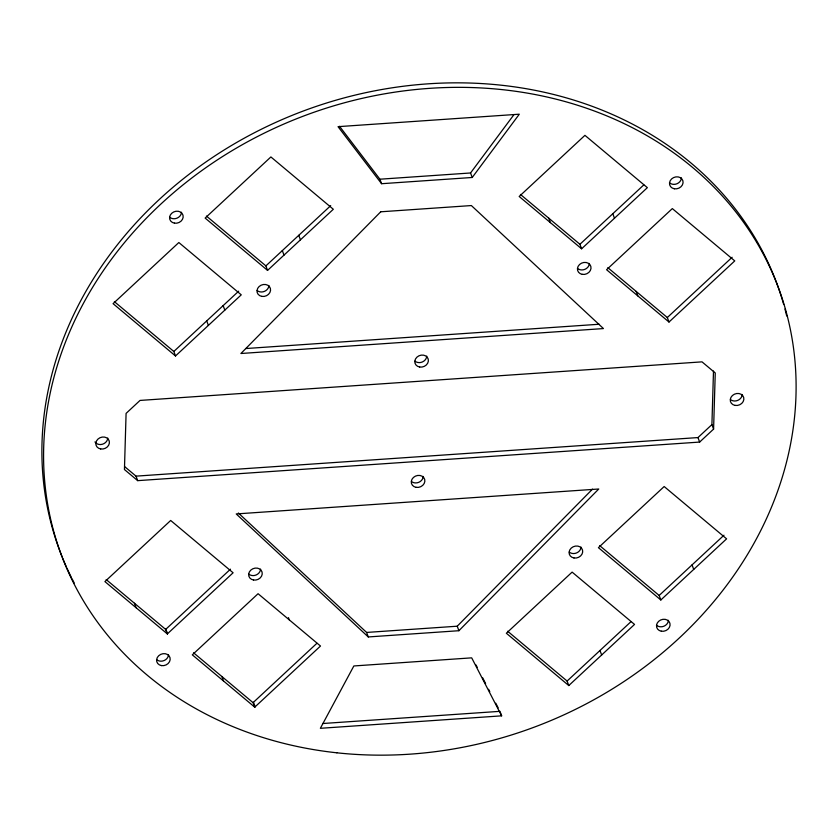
<?xml version="1.0" encoding="UTF-8"?>
<svg xmlns="http://www.w3.org/2000/svg" width="838" height="838" viewBox="0 0 838 838"><rect width="100%" height="100%" fill="white"/><g stroke="black" fill="none" stroke-linecap="round" stroke-linejoin="round"><path stroke-width="1.26" d="M713.588 429.108L715.254 372.962L702.014 361.859L140.03 400.428L126.088 413.396L124.443 469.542L137.694 480.645L699.636 442.076L713.588 429.108L711.912 424.604L713.494 371.066M339.526 126.308L379.907 179.206L470.547 172.974L513.778 114.89M472.223 177.478L519.309 114.198L338.039 126.664L381.583 183.711L472.223 177.478L470.547 172.974M238.359 513.003L366.604 632.439L457.234 626.206L592.508 489.13M458.91 630.71L598.751 489.004L236.211 513.935L368.28 636.943L458.91 630.71L457.234 626.206M175.509 355.972L113.078 303.66L178.84 242.528L241.26 294.84L175.509 355.972L173.833 351.468L238.673 291.184M267.563 270.391L205.142 218.079L270.894 156.947L333.325 209.259L267.563 270.391L265.887 265.887L330.706 205.635M167.338 633.916L104.918 581.593L170.68 520.471L233.1 572.783L167.338 633.916L165.673 629.411L230.471 569.17M581.603 248.792L519.183 196.48L584.934 135.347L647.365 187.66L581.603 248.792L579.927 244.287L643.804 184.905M254.742 707.157L192.311 654.845L258.073 593.713L320.493 646.025L254.742 707.157L253.066 702.653L316.921 643.28M668.996 322.033L606.576 269.721L672.327 208.589L734.758 260.901L668.996 322.033L667.32 317.529L732.129 257.287M124.663 466.63L136.018 476.141L697.97 437.572L711.912 424.604M568.782 685.557L506.351 633.245L572.113 572.113L634.534 624.425L568.782 685.557L567.106 681.053L630.983 621.67M660.836 599.977L598.416 547.664L664.167 486.532L726.598 538.844L660.836 599.977L659.16 595.472L723.98 535.22M245.754 348.545L599.17 324.243M322.599 723.529L499.961 711.336L501.637 715.841L320.367 728.306L353.856 665.959L471.689 657.851L501.637 715.841M520.429 194.426L579.927 244.287M607.822 267.668L667.32 317.529M206.441 216.068L265.887 265.887M599.715 545.653L659.16 595.472M114.377 301.649L173.833 351.468M507.65 631.234L567.106 681.053M106.175 579.55L165.673 629.411M193.568 652.792L253.066 702.653M476.005 664.953L477.199 667.268M482.594 677.701L485.59 683.504M488.585 689.297L489.78 691.622M495.771 703.218L498.17 707.859M697.97 437.572L699.636 442.076M612.808 213.721L614.484 218.226M636.115 291.373L637.791 295.877M692.041 564.906L693.717 569.411M548.722 218.131L550.398 222.636M599.987 650.487L601.653 654.991M379.907 179.206L381.583 183.711M298.768 235.321L300.444 239.825M282.333 250.604L283.998 255.108M366.604 632.439L368.28 636.943M223.149 305.619L224.825 310.123M206.714 320.902L208.379 325.406M288.44 617.616L289.278 619.869M253.474 702.328L255.15 706.822M221.85 676.496L223.526 681.001M136.018 476.141L137.694 480.645M165.83 629.265L167.506 633.769M134.457 603.255L136.133 607.76M589.355 263.457A6.913 5.897 -20.4 0 1 584.987 269.302A6.913 5.897 -20.4 0 1 577.623 268.506M581.017 547.067A6.913 5.897 -20.4 0 1 576.659 552.912A6.913 5.897 -20.4 0 1 569.295 552.127M260.566 569.107A6.913 5.897 -20.4 0 1 256.208 574.952A6.913 5.897 -20.4 0 1 248.844 574.156M181.5 212.255A6.913 5.897 -20.4 0 1 177.143 218.1A6.913 5.897 -20.4 0 1 169.779 217.304M107.735 438.054A6.913 5.897 -20.4 0 1 102.519 444.213A6.913 5.897 -20.4 0 1 94.956 441.93M681.409 177.876A6.913 5.897 -20.4 0 1 677.052 183.721A6.913 5.897 -20.4 0 1 669.677 182.925M742.185 394.509A6.913 5.897 -20.4 0 1 737.828 400.355A6.913 5.897 -20.4 0 1 730.464 399.558M426.72 356.119A6.913 5.897 -20.4 0 1 422.362 361.964A6.913 5.897 -20.4 0 1 414.988 361.168M268.904 285.496A6.913 5.897 -20.4 0 1 264.536 291.341A6.913 5.897 -20.4 0 1 257.172 290.545M423.2 476.445A6.913 5.897 -20.4 0 1 418.843 482.29A6.913 5.897 -20.4 0 1 411.479 481.494M62.242 557.123A382.631 326.6 -20.4 0 1 312.406 107.714A382.631 326.6 -20.4 0 1 783.698 304.456M784.955 309.044A382.631 326.6 -20.4 0 1 786.704 315.957M74.226 582.997A382.631 326.6 -20.4 0 1 72.047 578.765M71.513 577.707A382.631 326.6 -20.4 0 1 66.914 568.049M66.422 566.959A382.631 326.6 -20.4 0 1 62.682 558.223M668.42 620.309A6.913 5.897 -20.4 0 1 664.052 626.154A6.913 5.897 -20.4 0 1 656.688 625.368M168.511 654.688A6.913 5.897 -20.4 0 1 164.154 660.533A6.913 5.897 -20.4 0 1 156.779 659.736M380.724 211.794L240.904 353.5L603.454 328.569L471.365 205.561L380.724 211.794M573.967 557.972A6.913 5.897 -20.4 0 0 582.515 550.032A6.913 5.897 -20.4 0 0 571.212 548.115A6.913 5.897 -20.4 0 0 573.967 557.972M582.295 274.361A6.913 5.897 -20.4 0 0 590.842 266.421A6.913 5.897 -20.4 0 0 579.55 264.504A6.913 5.897 -20.4 0 0 582.295 274.361M253.516 580.011A6.913 5.897 -20.4 0 0 262.064 572.071A6.913 5.897 -20.4 0 0 250.761 570.154A6.913 5.897 -20.4 0 0 253.516 580.011M174.451 223.149A6.913 5.897 -20.4 0 0 182.998 215.209A6.913 5.897 -20.4 0 0 171.696 213.302A6.913 5.897 -20.4 0 0 174.451 223.149M100.675 448.959A6.913 5.897 -20.4 0 0 109.223 441.018A6.913 5.897 -20.4 0 0 97.931 439.102A6.913 5.897 -20.4 0 0 100.675 448.959M674.36 188.78A6.913 5.897 -20.4 0 0 682.897 180.83A6.913 5.897 -20.4 0 0 671.605 178.923A6.913 5.897 -20.4 0 0 674.36 188.78M735.135 405.414A6.913 5.897 -20.4 0 0 743.683 397.474A6.913 5.897 -20.4 0 0 732.381 395.557A6.913 5.897 -20.4 0 0 735.135 405.414M419.66 367.023A6.913 5.897 -20.4 0 0 428.208 359.083A6.913 5.897 -20.4 0 0 416.915 357.166A6.913 5.897 -20.4 0 0 419.66 367.023M261.844 296.39A6.913 5.897 -20.4 0 0 270.391 288.45A6.913 5.897 -20.4 0 0 259.099 286.544A6.913 5.897 -20.4 0 0 261.844 296.39M416.151 487.349A6.913 5.897 -20.4 0 0 424.688 479.409A6.913 5.897 -20.4 0 0 413.396 477.492A6.913 5.897 -20.4 0 0 416.151 487.349M336.866 752.807A382.631 326.6 -20.4 0 0 779.162 289.749A382.631 326.6 -20.4 0 0 143.487 221.201A382.631 326.6 -20.4 0 0 336.866 752.807M661.36 631.213A6.913 5.897 -20.4 0 0 669.908 623.273A6.913 5.897 -20.4 0 0 658.616 621.356A6.913 5.897 -20.4 0 0 661.36 631.213M161.462 665.592A6.913 5.897 -20.4 0 0 169.999 657.652A6.913 5.897 -20.4 0 0 158.707 655.735A6.913 5.897 -20.4 0 0 161.462 665.592"/></g></svg>
